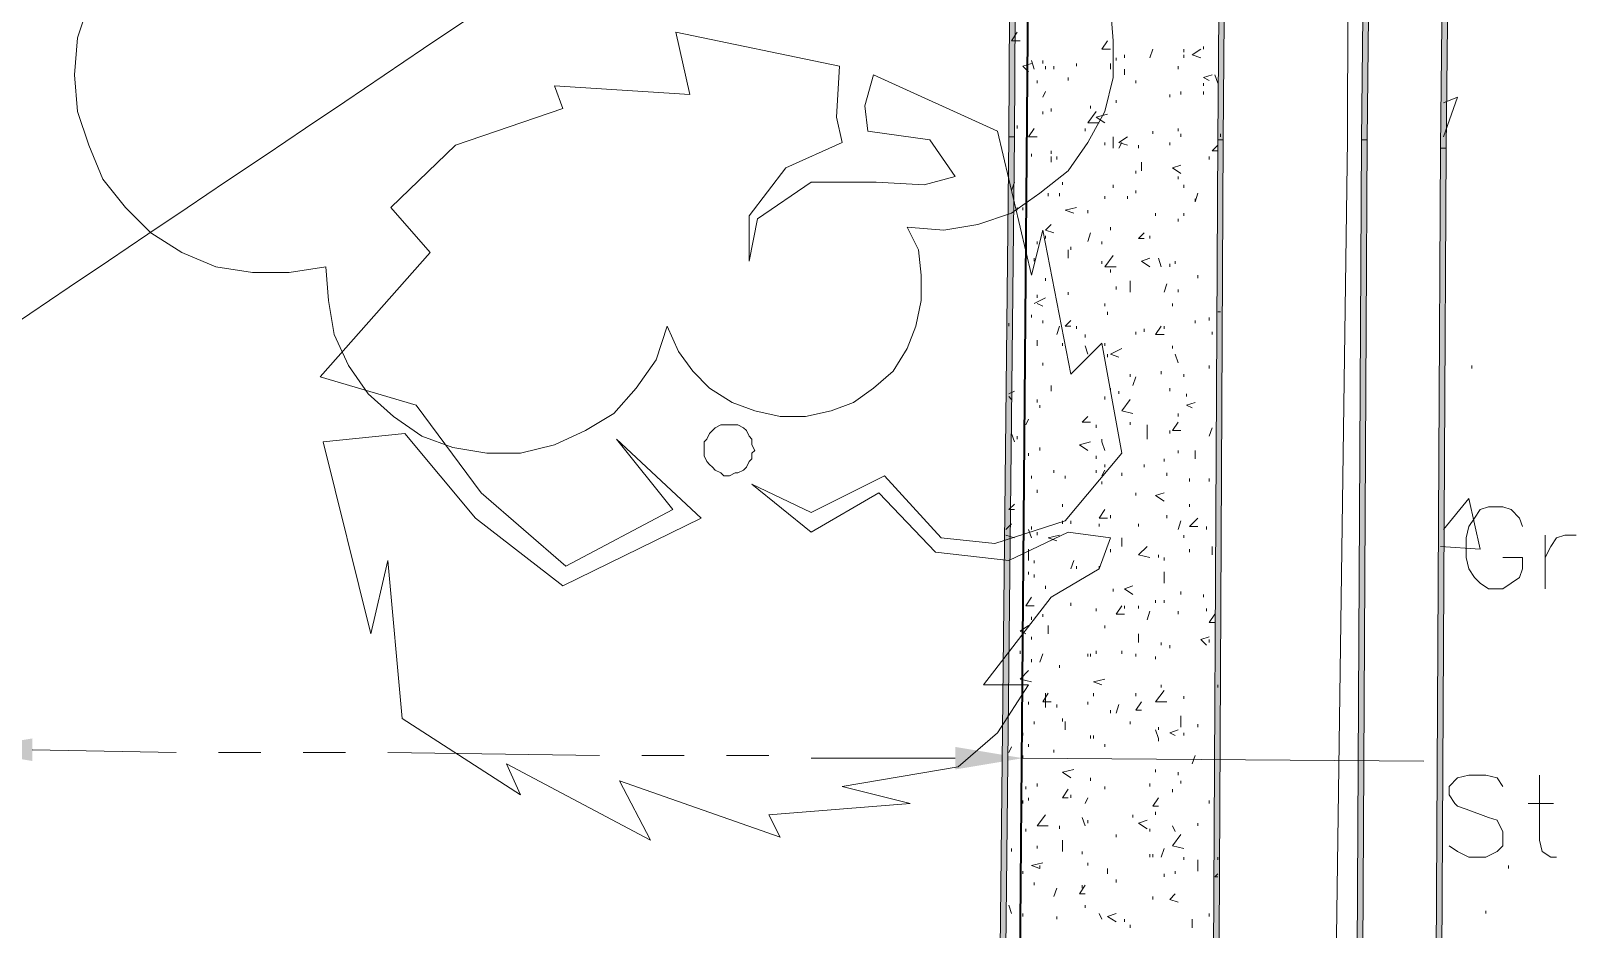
# Model space of a CAD drawing. Header units: inches. Extents: x 10 to 486, y 7 to 426.
# Drawn here: x 355.38 to 391.88, y 276.45 to 297.65 of the extents above; entities that cross this region are included whole.
import ezdxf

# ---------------------------------------------------------------- set-up
doc = ezdxf.new("R2010")
doc.units = ezdxf.units.IN
doc.header["$LTSCALE"] = 3
doc.header["$MEASUREMENT"] = 0
doc.layers.add('PDF_Geometry', color=7, linetype='Continuous', true_color=0x999999)
doc.layers.add('PDF_Solid Fills', color=7, linetype='Continuous')

msp = doc.modelspace()

# ---------------------------------------------------------------- hatches: boundary and pattern name
at = {"layer": 'PDF_Solid Fills', "true_color": 0x767676, "transparency": 33554559}
for points in [[(386.877, 295.083), (386.943, 295.083), (387.21, 319.95), (387.077, 319.95), (386.81, 295.083)], [(386.743, 270.017), (386.81, 270.017), (386.943, 295.083), (386.81, 295.083), (386.677, 270.017)]]:
    msp.add_hatch(color=8, dxfattribs=at).paths.add_polyline_path(points)

# ---------------------------------------------------------------- linework, layer by layer
at = {"layer": 'PDF_Geometry', "color": 7, "lineweight": 35}
msp.add_lwpolyline([(152.877, 30.217), (376.677, 27.083), (379.477, 363.817), (346.277, 380.083), (56.61, 152.817)], close=True, dxfattribs=at)
at = {"layer": 'PDF_Geometry', "color": 8, "lineweight": 13, "true_color": 0x767676}
msp.add_lwpolyline([(382.743, 203.55), (383.61, 204.083), (384.41, 204.817), (385.01, 205.683), (385.41, 206.683), (385.543, 207.683), (385.743, 220.017), (386.077, 244.883), (386.143, 271.15), (386.477, 295.083), (386.543, 320.217), (386.677, 344.883), (386.81, 364.817), (386.743, 366.083), (386.477, 367.283), (386.077, 368.417), (385.543, 369.283), (384.81, 370.15), (384.01, 370.817), (383.143, 371.35), (382.61, 371.683), (381.21, 372.283), (379.477, 372.617)], dxfattribs=at)
at = {"layer": 'PDF_Geometry', "lineweight": 5}
for points in [[(378.477, 295.15), (378.61, 295.15), (378.743, 320.083), (378.61, 320.083)], [(383.41, 295.083), (383.543, 295.083), (383.743, 319.883), (383.61, 319.883)], [(378.21, 270.083), (378.343, 270.083), (378.61, 295.15), (378.477, 295.15)], [(383.277, 269.95), (383.41, 269.95), (383.543, 295.083), (383.41, 295.083)]]:
    msp.add_lwpolyline(points, close=True, dxfattribs=at)
at = {"layer": 'PDF_Geometry', "color": 8, "lineweight": 5, "true_color": 0x767676}
for points in [[(386.877, 295.083), (386.943, 295.083), (387.21, 319.95), (387.077, 319.95), (386.81, 295.083)], [(388.677, 294.883), (388.81, 294.883), (389.077, 319.817), (388.943, 319.817)], [(386.743, 270.017), (386.81, 270.017), (386.943, 295.083), (386.81, 295.083), (386.677, 270.017)], [(388.543, 269.95), (388.677, 269.95), (388.81, 294.883), (388.677, 294.883)]]:
    msp.add_lwpolyline(points, close=True, dxfattribs=at)
at = {"layer": 'PDF_Geometry', "lineweight": 13}
for points in [[(356.743, 298.283), (356.477, 297.483), (356.41, 296.617), (356.477, 295.75), (356.743, 294.95), (357.077, 294.15), (357.61, 293.483), (358.21, 292.883), (358.943, 292.417), (359.743, 292.083), (360.61, 291.95), (361.477, 291.95), (362.343, 292.083), (362.41, 291.283), (362.543, 290.483), (362.877, 289.75), (363.343, 289.083), (363.943, 288.55), (364.61, 288.083), (365.343, 287.817), (366.143, 287.683), (366.943, 287.683), (367.743, 287.883), (368.477, 288.217), (369.143, 288.617), (369.677, 289.217), (370.143, 289.883), (370.41, 290.683), (370.677, 290.083), (371.01, 289.617), (371.41, 289.217), (371.943, 288.883), (372.477, 288.683), (373.077, 288.55), (373.677, 288.55), (374.277, 288.683), (374.81, 288.883), (375.277, 289.217), (375.743, 289.617), (376.077, 290.15), (376.277, 290.683), (376.41, 291.283), (376.41, 291.883), (376.343, 292.483), (376.077, 293.017), (376.943, 292.95), (377.743, 293.083), (378.543, 293.35), (379.21, 293.817), (379.877, 294.35), (380.343, 295.017), (380.743, 295.75), (380.943, 296.55), (380.943, 297.417), (380.877, 298.217)], [(378.743, 297.417), (378.543, 297.417), (378.677, 297.617)], [(380.877, 297.217), (380.677, 297.217), (380.81, 297.417)], [(381.81, 297.017), (381.877, 297.217)], [(382.61, 297.217), (382.61, 297.15)], [(383.01, 297.017), (382.81, 297.083), (383.01, 297.217)], [(383.077, 297.283), (383.077, 297.217)], [(378.943, 296.683), (378.81, 296.817), (379.01, 296.883)], [(379.077, 296.75), (379.01, 296.95)], [(379.277, 296.95), (379.277, 296.883)], [(379.343, 296.817), (379.343, 296.75)], [(379.543, 296.817), (379.543, 296.75)], [(380.077, 296.883), (380.077, 296.817)], [(380.877, 296.883), (380.877, 296.817), (380.877, 296.75)], [(381.01, 297.017), (381.01, 296.95)], [(381.21, 297.083), (381.21, 297.017)], [(381.21, 296.617), (381.21, 296.75)], [(382.477, 296.817), (382.477, 296.75)], [(382.61, 297.083), (382.61, 297.017)], [(379.143, 296.483), (379.143, 296.417)], [(379.877, 296.55), (379.877, 296.483)], [(381.477, 296.483), (381.477, 296.417)], [(383.21, 296.483), (383.077, 296.55), (383.277, 296.617)], [(383.077, 296.417), (383.077, 296.35)], [(383.41, 296.417), (383.343, 296.617)], [(379.277, 296.083), (379.343, 296.217)], [(381.01, 296.017), (381.01, 295.95)], [(382.277, 296.15), (382.277, 296.083)], [(382.543, 296.217), (382.543, 296.15)], [(383.077, 296.217), (383.077, 296.15)], [(388.743, 295.95), (389.077, 296.083), (388.743, 295.15)], [(379.277, 295.75), (379.277, 295.683)], [(379.477, 295.817), (379.477, 295.75)], [(380.61, 295.483), (380.343, 295.483), (380.543, 295.75)], [(380.41, 295.883), (380.41, 295.817)], [(380.743, 295.483), (380.543, 295.617), (380.81, 295.683)], [(378.677, 295.417), (378.677, 295.35)], [(379.143, 295.15), (378.943, 295.15), (379.077, 295.35)], [(380.277, 295.35), (380.277, 295.283)], [(382.477, 295.35), (382.477, 295.283)], [(380.743, 295.017), (380.743, 294.95)], [(380.943, 294.883), (380.943, 295.15)], [(380.943, 295.017), (380.943, 294.95)], [(381.277, 294.95), (381.077, 295.017), (381.277, 295.15)], [(381.077, 294.883), (381.143, 295.017)], [(381.543, 294.95), (381.543, 294.883)], [(381.877, 295.283), (381.877, 295.217)], [(382.277, 295.017), (382.277, 294.95)], [(382.543, 295.217), (382.543, 295.15)], [(383.41, 294.817), (383.277, 294.817), (383.41, 294.95)], [(383.41, 295.217), (383.41, 295.15)], [(383.477, 295.217), (383.477, 295.15)], [(379.01, 294.75), (379.01, 294.683)], [(379.477, 294.817), (379.477, 294.75)], [(379.477, 294.55), (379.477, 294.683)], [(379.61, 294.683), (379.61, 294.617)], [(383.21, 294.683), (383.21, 294.617)], [(381.477, 294.35), (381.477, 294.283)], [(381.61, 294.35), (381.61, 294.55)], [(382.543, 294.283), (382.343, 294.417), (382.543, 294.483)], [(382.477, 294.217), (382.477, 294.15)], [(378.543, 293.883), (378.61, 294.083)], [(379.743, 294.083), (379.743, 294.017)], [(380.943, 294.017), (380.943, 293.95)], [(381.477, 293.883), (381.477, 293.817)], [(382.61, 294.017), (382.61, 293.95)], [(378.677, 293.483), (378.677, 293.417)], [(378.81, 293.483), (378.81, 293.417)], [(379.41, 293.817), (379.41, 293.75)], [(379.677, 293.817), (379.677, 293.75)], [(380.01, 293.35), (379.81, 293.417), (380.077, 293.483)], [(380.743, 293.75), (380.743, 293.683)], [(381.277, 293.75), (381.277, 293.683)], [(382.877, 293.683), (382.877, 293.617), (382.943, 293.817)], [(380.343, 293.417), (380.343, 293.35)], [(381.943, 293.35), (381.943, 293.283)], [(382.477, 293.217), (382.477, 293.15)], [(382.61, 293.35), (382.61, 293.283)], [(379.543, 292.883), (379.343, 292.95), (379.477, 293.083)], [(379.343, 292.817), (379.343, 292.75)], [(380.343, 292.683), (380.41, 292.883)], [(381.677, 292.75), (381.543, 292.75), (381.677, 292.883)], [(381.81, 292.817), (381.81, 292.75)], [(379.143, 292.683), (379.143, 292.617)], [(379.877, 292.283), (379.877, 292.483)], [(379.943, 292.55), (379.943, 292.483)], [(380.677, 292.683), (380.677, 292.617)], [(379.077, 292.283), (379.077, 292.217)], [(380.677, 292.217), (380.677, 292.15)], [(381.01, 292.083), (380.743, 292.083), (380.943, 292.35)], [(380.877, 292.017), (380.877, 291.95)], [(381.81, 292.083), (381.61, 292.217), (381.81, 292.283)], [(382.077, 292.083), (382.01, 292.283)], [(382.277, 292.15), (382.277, 292.083)], [(382.41, 292.217), (382.41, 292.15)], [(379.343, 291.817), (379.343, 291.75)], [(381.343, 291.483), (381.343, 291.75)], [(382.143, 291.483), (382.21, 291.683)], [(382.943, 291.883), (382.943, 291.817)], [(379.077, 291.217), (379.343, 291.35)], [(379.143, 291.417), (379.143, 291.35)], [(379.877, 291.483), (379.877, 291.417)], [(381.01, 291.617), (381.01, 291.55)], [(382.477, 291.55), (382.477, 291.483)], [(379.01, 290.95), (379.01, 290.883)], [(379.143, 291.217), (379.277, 291.15)], [(380.743, 291.217), (380.743, 291.15)], [(380.81, 291.017), (380.81, 290.95)], [(382.343, 291.217), (382.343, 291.15)], [(378.477, 290.75), (378.477, 290.683)], [(379.277, 290.817), (379.277, 290.75)], [(379.61, 290.483), (379.677, 290.683)], [(379.943, 290.683), (379.81, 290.683), (379.943, 290.817)], [(380.077, 290.683), (380.077, 290.617)], [(381.477, 290.55), (381.477, 290.483)], [(381.677, 290.617), (381.677, 290.55)], [(382.143, 290.483), (381.943, 290.483), (382.077, 290.683)], [(382.143, 290.683), (382.143, 290.617)], [(382.877, 290.817), (382.877, 290.75)], [(383.21, 290.883), (383.21, 290.817)], [(383.277, 290.55), (383.277, 290.483)], [(379.143, 290.35), (379.143, 290.283), (379.143, 290.217)], [(379.743, 290.283), (379.743, 290.217)], [(380.277, 290.483), (380.277, 290.417)], [(380.343, 290.017), (380.277, 290.217)], [(380.743, 290.283), (380.743, 290.217)], [(379.277, 289.817), (379.277, 289.75)], [(380.81, 290.017), (380.81, 289.95)], [(381.077, 289.95), (380.877, 290.017), (381.143, 290.15)], [(382.477, 289.817), (382.41, 290.017)], [(381.343, 289.55), (381.343, 289.483)], [(381.41, 289.283), (381.477, 289.483)], [(382.077, 289.617), (382.077, 289.55)], [(382.61, 289.55), (382.61, 289.483)], [(383.21, 289.75), (383.21, 289.683)], [(389.41, 289.75), (389.41, 289.683)], [(378.477, 289.083), (378.61, 289.15)], [(379.477, 289.283), (379.477, 289.217), (379.477, 289.15)], [(380.877, 289.217), (380.877, 289.15)], [(381.077, 289.15), (381.077, 289.083)], [(382.277, 289.217), (382.277, 289.15)], [(382.677, 289.083), (382.677, 289.017)], [(378.477, 289.017), (378.543, 288.95)], [(378.543, 288.55), (378.543, 288.817)], [(379.143, 288.95), (379.143, 288.883)], [(379.21, 288.817), (379.21, 288.75)], [(380.743, 289.017), (380.743, 288.95)], [(381.41, 288.617), (381.143, 288.683), (381.343, 288.95)], [(382.81, 288.75), (382.677, 288.817), (382.877, 288.883)], [(378.877, 288.35), (378.943, 288.483)], [(380.41, 288.417), (380.21, 288.417), (380.343, 288.55)], [(381.343, 288.417), (381.343, 288.35)], [(382.543, 288.217), (382.343, 288.217), (382.477, 288.417)], [(382.477, 288.617), (382.477, 288.55)], [(378.61, 287.95), (378.543, 288.15)], [(378.677, 288.083), (378.677, 288.017)], [(380.543, 288.35), (380.543, 288.283)], [(380.743, 287.75), (380.677, 287.95), (380.677, 288.017)], [(381.743, 288.017), (381.743, 288.35)], [(382.277, 288.217), (382.277, 288.15)], [(383.21, 288.083), (383.277, 288.283)], [(378.943, 287.683), (378.943, 287.617)], [(379.21, 287.817), (379.21, 287.75)], [(380.343, 287.75), (380.143, 287.883), (380.41, 287.95)], [(382.477, 287.75), (382.477, 287.683)], [(382.877, 287.55), (382.877, 287.75)], [(379.543, 287.283), (379.543, 287.217)], [(380.543, 287.617), (380.543, 287.55)], [(380.543, 287.283), (380.543, 287.217)], [(380.677, 287.15), (380.743, 287.283)], [(380.743, 287.417), (380.743, 287.35)], [(381.677, 287.417), (381.677, 287.35)], [(382.143, 287.55), (382.143, 287.483)], [(379.01, 287.15), (379.01, 287.083)], [(379.81, 287.15), (379.81, 287.083)], [(380.677, 287.017), (380.677, 286.95)], [(381.143, 287.217), (381.143, 287.15)], [(382.21, 287.217), (382.21, 287.15)], [(382.743, 287.083), (382.743, 287.017)], [(383.21, 287.083), (383.21, 287.017)], [(379.143, 286.817), (379.143, 286.75)], [(381.477, 286.75), (381.477, 286.683)], [(382.143, 286.55), (381.943, 286.683), (382.143, 286.75)], [(388.743, 285.883), (389.343, 286.617), (389.61, 285.417), (388.677, 285.483)], [(378.61, 286.35), (378.477, 286.35), (378.61, 286.483)], [(379.743, 286.483), (379.743, 286.417)], [(380.81, 286.15), (380.61, 286.15), (380.743, 286.35)], [(380.877, 286.217), (380.877, 286.15)], [(382.21, 286.217), (382.21, 286.15)], [(382.743, 286.483), (382.743, 286.417)], [(378.41, 285.883), (378.543, 286.017)], [(379.01, 285.683), (378.943, 285.883)], [(379.01, 285.95), (379.01, 285.883)], [(379.143, 285.817), (379.143, 285.75)], [(379.743, 286.083), (379.743, 286.017)], [(379.943, 286.083), (379.943, 286.017)], [(380.61, 286.017), (380.61, 285.95)], [(381.543, 286.017), (381.543, 285.95)], [(382.477, 285.883), (382.543, 286.083)], [(382.943, 285.95), (382.743, 285.95), (382.943, 286.15)], [(383.143, 285.95), (383.143, 285.883)], [(378.41, 285.75), (378.61, 285.683)], [(379.61, 285.617), (379.41, 285.683), (379.677, 285.75)], [(381.143, 285.483), (381.143, 285.683)], [(381.81, 285.217), (381.543, 285.283), (381.743, 285.483)], [(382.61, 285.75), (382.61, 285.683)], [(383.277, 285.283), (383.277, 285.483)], [(378.943, 285.15), (378.943, 285.417)], [(379.077, 285.15), (379.077, 285.083)], [(379.943, 284.95), (380.01, 285.15)], [(380.877, 285.417), (380.877, 285.35)], [(382.01, 285.283), (382.01, 285.217)], [(382.143, 285.217), (382.143, 285.15)], [(382.743, 285.417), (382.743, 285.35)], [(378.943, 284.883), (378.943, 284.817)], [(379.077, 284.817), (379.077, 284.75)], [(380.077, 285.017), (380.077, 284.95)], [(380.61, 285.017), (380.61, 284.95)], [(382.143, 284.617), (382.143, 284.883)], [(379.343, 284.55), (379.343, 284.483)], [(380.943, 284.483), (380.943, 284.417)], [(381.41, 284.35), (381.21, 284.483), (381.41, 284.55)], [(382.543, 284.417), (382.543, 284.35)], [(383.077, 284.35), (383.077, 284.283)], [(379.077, 284.083), (378.877, 284.083), (379.01, 284.283)], [(379.943, 284.15), (379.943, 284.083)], [(380.543, 284.017), (380.543, 283.95)], [(381.21, 283.883), (381.01, 283.883), (381.143, 284.083)], [(381.21, 284.083), (381.21, 284.017)], [(381.543, 284.083), (381.543, 284.017)], [(381.943, 284.217), (381.943, 284.15)], [(382.143, 284.217), (382.143, 284.15)], [(383.143, 284.017), (383.143, 283.95)], [(378.877, 283.417), (378.743, 283.483), (378.943, 283.617)], [(379.01, 283.817), (379.01, 283.75)], [(379.277, 283.883), (379.277, 283.817)], [(379.41, 283.417), (379.41, 283.617)], [(380.743, 283.617), (380.743, 283.55)], [(381.743, 283.75), (381.81, 283.95)], [(382.477, 283.95), (382.477, 283.883)], [(383.343, 283.683), (383.21, 283.683), (383.343, 283.883)], [(379.01, 283.35), (379.01, 283.283)], [(381.543, 283.217), (381.543, 283.417)], [(383.143, 283.15), (383.01, 283.283), (383.21, 283.35)], [(383.21, 283.283), (383.21, 283.217)], [(378.743, 283.017), (378.743, 282.95)], [(379.21, 282.75), (379.277, 282.95)], [(380.343, 282.95), (380.343, 282.883)], [(380.41, 282.95), (380.41, 282.883)], [(380.543, 283.017), (380.543, 282.95)], [(381.143, 283.017), (381.143, 282.95)], [(381.477, 282.95), (381.477, 282.883)], [(381.943, 282.883), (381.943, 282.817)], [(382.077, 283.217), (382.077, 283.15)], [(382.277, 283.15), (382.277, 283.083)], [(378.477, 282.683), (378.477, 282.617)], [(379.01, 282.283), (378.743, 282.35), (378.943, 282.55)], [(379.01, 282.817), (379.01, 282.75)], [(379.677, 282.683), (379.677, 282.617)], [(380.677, 282.217), (380.477, 282.283), (380.743, 282.35)], [(382.077, 282.217), (382.077, 282.15)], [(383.41, 282.217), (383.41, 282.15)], [(378.943, 281.817), (378.943, 281.75)], [(379.477, 281.817), (379.277, 281.817), (379.41, 282.017)], [(379.343, 281.683), (379.343, 282.017)], [(380.343, 281.817), (380.343, 281.75)], [(380.477, 282.017), (380.477, 281.95)], [(381.477, 282.017), (381.477, 281.95)], [(381.61, 281.617), (381.477, 281.617), (381.61, 281.817)], [(382.21, 281.817), (381.943, 281.817), (382.143, 282.083)], [(382.61, 281.95), (382.61, 281.883)], [(379.61, 281.75), (379.61, 281.683)], [(379.743, 281.417), (379.743, 281.35)], [(380.877, 281.617), (380.877, 281.55)], [(381.01, 281.55), (381.077, 281.75)], [(382.543, 281.217), (382.543, 281.483)], [(378.81, 281.083), (378.81, 281.017)], [(379.077, 281.35), (379.077, 281.283)], [(379.81, 281.15), (379.81, 281.35)], [(381.343, 281.35), (381.343, 281.283)], [(382.01, 280.883), (382.01, 280.95), (381.943, 281.15)], [(382.01, 281.217), (382.01, 281.15)], [(382.41, 281.017), (382.277, 281.083), (382.477, 281.15)], [(382.61, 281.083), (382.61, 281.017)], [(382.943, 281.283), (382.943, 281.217)], [(383.343, 281.15), (383.343, 281.083)], [(378.477, 280.617), (378.543, 280.75)], [(378.943, 280.817), (378.943, 280.75)], [(380.41, 281.017), (380.41, 280.95)], [(380.477, 281.017), (380.477, 280.95)], [(380.743, 280.817), (380.743, 280.75)], [(378.81, 280.55), (378.81, 280.483)], [(379.543, 280.683), (379.543, 280.617)], [(382.81, 280.35), (382.877, 280.55)], [(379.943, 280.017), (379.743, 280.15), (380.01, 280.217)], [(380.41, 280.017), (380.41, 279.95)], [(381.943, 280.217), (381.943, 280.15)], [(382.477, 280.15), (382.477, 280.083)], [(378.877, 279.817), (378.877, 279.75)], [(379.143, 279.883), (379.143, 279.817)], [(379.877, 279.55), (379.743, 279.55), (379.877, 279.75)], [(379.943, 279.617), (379.943, 279.55)], [(381.81, 279.883), (381.81, 279.817)], [(382.343, 279.75), (382.343, 279.683)], [(382.543, 279.95), (382.543, 279.883)], [(378.81, 279.483), (378.81, 279.417)], [(378.943, 279.55), (378.943, 279.483)], [(380.277, 279.417), (380.343, 279.55)], [(382.01, 279.35), (381.877, 279.35), (382.01, 279.55)], [(383.21, 279.483), (383.21, 279.417)], [(379.41, 278.883), (379.143, 278.883), (379.343, 279.15)], [(379.677, 278.883), (379.677, 278.817)], [(380.277, 278.883), (380.21, 279.083)], [(380.343, 279.017), (380.343, 278.95)], [(381.41, 279.15), (381.41, 279.083)], [(381.743, 278.817), (381.543, 278.95), (381.743, 279.017)], [(381.943, 279.217), (381.943, 279.15)], [(382.41, 278.75), (382.343, 278.883)], [(382.943, 278.95), (382.943, 278.883)], [(378.877, 278.817), (378.877, 278.75)], [(379.743, 278.283), (379.743, 278.55)], [(381.01, 278.683), (381.01, 278.617)], [(381.81, 278.817), (381.81, 278.75)], [(382.61, 278.35), (382.343, 278.417), (382.543, 278.683)], [(378.543, 278.35), (378.543, 278.283)], [(379.143, 278.417), (379.143, 278.35)], [(380.21, 278.283), (380.21, 278.217)], [(381.81, 278.217), (381.81, 278.15)], [(381.877, 278.217), (381.877, 278.15)], [(382.077, 278.15), (382.143, 278.35)], [(382.61, 278.15), (382.61, 278.083)], [(383.41, 278.15), (383.41, 278.083)], [(378.81, 277.817), (378.81, 277.75)], [(379.21, 277.95), (379.21, 277.883), (379.01, 277.95), (379.277, 278.017)], [(380.343, 278.017), (380.343, 277.95)], [(380.81, 277.883), (380.81, 277.817), (380.81, 277.75)], [(382.41, 277.817), (382.41, 277.75)], [(382.943, 277.817), (382.943, 278.083)], [(390.277, 277.95), (390.277, 277.883)], [(379.077, 277.55), (379.077, 277.483)], [(379.543, 277.217), (379.61, 277.417)], [(380.277, 277.283), (380.143, 277.283), (380.277, 277.483)], [(380.21, 277.483), (380.21, 277.417)], [(381.01, 277.617), (381.01, 277.55)], [(382.143, 277.75), (382.143, 277.683)], [(383.41, 277.683), (383.343, 277.683), (383.41, 277.75)], [(381.877, 277.217), (381.877, 277.15)], [(382.477, 277.083), (382.277, 277.15), (382.41, 277.283)], [(378.543, 276.817), (378.477, 277.017)], [(378.81, 276.817), (378.81, 276.75)], [(379.61, 276.75), (379.61, 276.683)], [(380.277, 277.017), (380.277, 276.95)], [(380.677, 276.683), (380.61, 276.817)], [(381.01, 276.617), (380.81, 276.75), (381.01, 276.817)], [(381.21, 276.683), (381.21, 276.617)], [(382.81, 276.483), (382.81, 276.683)], [(383.21, 276.817), (383.21, 276.75)], [(389.743, 276.883), (389.743, 276.817)], [(381.343, 276.55), (381.343, 276.483)], [(382.81, 276.617), (382.81, 276.55)]]:
    msp.add_lwpolyline(points, dxfattribs=at)
for points in [[(376.143, 279.417), (374.543, 279.817), (377.277, 280.283), (378.21, 281.083), (378.943, 282.217), (377.877, 282.217), (379.477, 284.283), (380.61, 284.95), (380.877, 285.683), (379.877, 285.817), (378.477, 285.15), (376.743, 285.35), (375.41, 286.75), (373.81, 285.817), (372.41, 286.95), (373.81, 286.283), (375.543, 287.15), (376.877, 285.683), (378.143, 285.55), (379.81, 286.083), (381.143, 287.683), (380.677, 290.283), (379.943, 289.55), (379.277, 292.95), (379.01, 291.883), (378.21, 295.283), (375.277, 296.617), (375.077, 295.883), (375.143, 295.283), (376.61, 295.083), (377.21, 294.217), (376.477, 294.017), (375.343, 294.083), (373.81, 294.083), (372.543, 293.217), (372.343, 292.217), (372.343, 293.283), (373.21, 294.417), (374.543, 295.017), (374.41, 295.617), (374.477, 296.817), (370.61, 297.617), (370.943, 296.15), (367.743, 296.35), (367.943, 295.817), (365.41, 294.95), (363.877, 293.483), (364.81, 292.417), (362.21, 289.483), (364.477, 288.817), (366.01, 286.75), (368.01, 285.017), (370.543, 286.35), (369.21, 288.017), (371.21, 286.15), (367.943, 284.55), (365.877, 286.15), (364.21, 288.15), (362.277, 287.95), (363.41, 283.417), (363.81, 285.15), (364.143, 281.417), (366.943, 279.617), (366.61, 280.35), (370.01, 278.55), (369.277, 279.95), (373.077, 278.617), (372.81, 279.15)], [(380.877, 292.95), (380.877, 293.017)], [(383.477, 291.017), (383.41, 291.017)], [(382.343, 290.15), (382.343, 290.217)], [(372.477, 287.75), (372.41, 287.883), (372.41, 288.017), (372.343, 288.083), (372.277, 288.217), (372.21, 288.283), (372.077, 288.35), (371.677, 288.35), (371.543, 288.283), (371.477, 288.217), (371.41, 288.15), (371.343, 288.017), (371.277, 287.95), (371.277, 287.617), (371.343, 287.483), (371.41, 287.417), (371.477, 287.35), (371.543, 287.283), (371.677, 287.217), (371.743, 287.15), (371.877, 287.15), (372.01, 287.217), (372.077, 287.217), (372.21, 287.283), (372.277, 287.35), (372.343, 287.483), (372.41, 287.55), (372.41, 287.683)], [(380.743, 279.75), (380.743, 279.817)]]:
    msp.add_lwpolyline(points, close=True, dxfattribs=at)
at = {"layer": 'PDF_Geometry', "lineweight": 5}
for points in [[(378.61, 295.15), (378.61, 295.15)], [(383.41, 295.083), (383.41, 295.083)]]:
    msp.add_lwpolyline(points, dxfattribs=at)
at = {"layer": 'PDF_Geometry', "color": 8, "lineweight": 5, "true_color": 0x767676}
for points in [[(386.81, 295.083), (386.81, 295.083)], [(388.677, 294.883), (388.677, 294.883)]]:
    msp.add_lwpolyline(points, dxfattribs=at)
at = {"layer": 'PDF_Geometry', "color": 7, "lineweight": 9}
for points in [[(390.61, 285.95), (390.543, 286.15), (390.343, 286.35), (390.143, 286.417), (389.81, 286.417), (389.61, 286.35), (389.477, 286.15), (389.343, 285.95), (389.277, 285.683), (389.277, 285.217), (389.343, 284.95), (389.477, 284.75), (389.61, 284.617), (389.81, 284.483), (390.143, 284.483), (390.343, 284.617), (390.543, 284.75), (390.61, 284.95), (390.61, 285.217), (390.143, 285.217)], [(391.143, 284.483), (391.143, 285.75)], [(391.143, 285.217), (391.277, 285.483), (391.41, 285.683), (391.61, 285.75), (391.877, 285.75)], [(355.41, 280.683), (358.81, 280.617)], [(359.81, 280.617), (360.81, 280.617)], [(361.81, 280.617), (362.81, 280.617)], [(363.81, 280.617), (368.81, 280.55)], [(369.81, 280.55), (370.81, 280.55)], [(371.81, 280.55), (372.81, 280.55)], [(373.81, 280.483), (377.21, 280.483)], [(378.81, 280.483), (388.277, 280.417)], [(390.143, 279.817), (390.01, 280.017), (389.743, 280.083), (389.343, 280.083), (389.077, 280.017), (388.877, 279.817), (388.877, 279.617), (389.01, 279.417), (389.077, 279.35), (389.277, 279.283), (389.81, 279.083), (390.01, 279.017), (390.077, 278.883), (390.143, 278.75), (390.143, 278.417), (390.01, 278.283), (389.743, 278.15), (389.343, 278.15), (389.077, 278.283), (388.877, 278.417)], [(391.01, 280.083), (391.01, 278.55), (391.077, 278.283), (391.277, 278.15), (391.41, 278.15)], [(390.743, 279.417), (391.343, 279.417)]]:
    msp.add_lwpolyline(points, dxfattribs=at)
at = {"layer": 'PDF_Geometry', "lineweight": 13}
msp.add_arc((85410.807, -126167.586), 152401.438, 123.91406091, 123.96801799, dxfattribs=at)
at = {"layer": 'PDF_Solid Fills', "color": 253, "lineweight": 5, "true_color": 0x999999, "transparency": 33554559}
for points in [[(378.477, 295.15), (378.61, 295.15), (378.61, 320.083), (378.743, 320.083)], [(383.41, 295.083), (383.543, 295.083), (383.61, 319.883), (383.743, 319.883)], [(378.21, 270.083), (378.343, 270.083), (378.477, 295.15), (378.61, 295.15)], [(383.277, 269.95), (383.41, 269.95), (383.41, 295.083), (383.543, 295.083)]]:
    msp.add_solid(points, dxfattribs=at)
at = {"layer": 'PDF_Solid Fills', "color": 8, "lineweight": 5, "true_color": 0x767676, "transparency": 33554559}
for points in [[(388.677, 294.883), (388.81, 294.883), (388.943, 319.817), (389.077, 319.817)], [(388.543, 269.95), (388.677, 269.95), (388.677, 294.883), (388.81, 294.883)]]:
    msp.add_solid(points, dxfattribs=at)
at = {"layer": 'PDF_Solid Fills', "color": 253, "lineweight": 13, "true_color": 0x999999, "transparency": 33554559}
for points in [[(372.677, 316.283), (328.943, 282.55), (330.143, 282.55)], [(372.677, 316.283), (373.943, 316.283), (330.143, 282.55)]]:
    msp.add_solid(points, dxfattribs=at)
at = {"layer": 'PDF_Solid Fills', "lineweight": 9, "transparency": 33554559}
for points in [[(355.41, 280.95), (355.41, 280.417), (353.81, 280.683)], [(377.21, 280.75), (377.21, 280.217), (378.81, 280.483)]]:
    msp.add_solid(points, dxfattribs=at)

doc.saveas('drawing.dxf')
